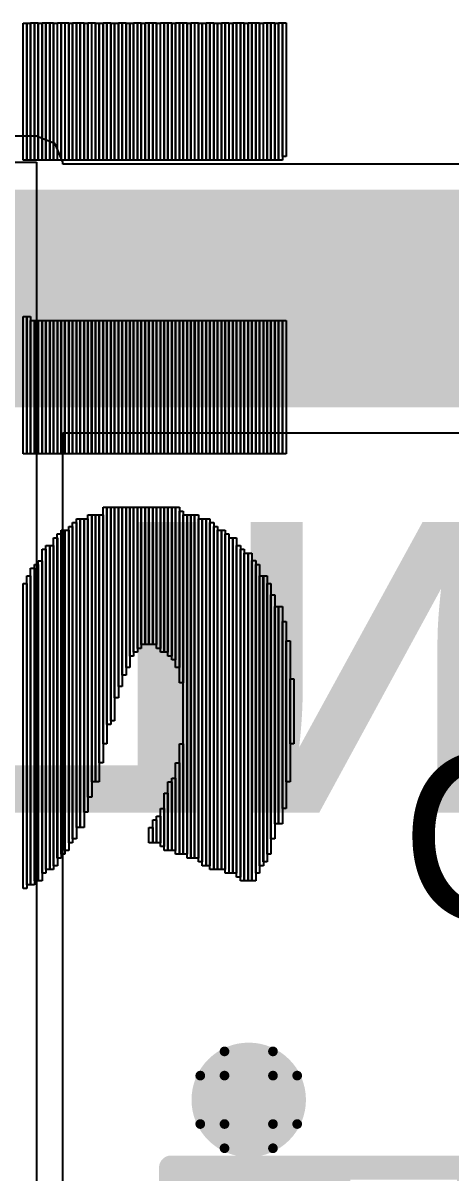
# Model space of a CAD drawing. Header units: inches. Extents: x -25 to 271, y -41 to 15.
# Drawn here: x -9.54 to -7.3, y -9.92 to -3.89 of the extents above; entities that cross this region are included whole.
import ezdxf

# ---------------------------------------------------------------- set-up
doc = ezdxf.new("R2010")
doc.units = ezdxf.units.IN
for name, color, linetype in [('Bottom Layer', 5, 'Continuous'), ('Bottom Overlay', 54, 'Continuous'), ('Drill Drawing', 1, 'Continuous'), ('Top Layer', 1, 'Continuous'), ('Top Overlay', 2, 'Continuous'), ('Top Paste', 8, 'Continuous'), ('Top Solder', 216, 'Continuous'), ('Via Holes', 16, 'Continuous')]:
    doc.layers.add(name, color=color, linetype=linetype)
doc.styles.add('Arial', font='', dxfattribs={"height": 0.2})
doc.styles.add('Arial_Bold', font='', dxfattribs={"height": 0.2})
doc.styles.get('Arial').set_extended_font_data('Arial')
doc.styles.get('Arial_Bold').set_extended_font_data('Arial', bold=True)

# ---------------------------------------------------------------- blocks, each defined once
blk = doc.blocks.new('RES_0603_103')
at = {"layer": 'Top Layer'}
for points in [[(-0.381, 0.4445), (-0.381, -0.4445), (-1.143, -0.4445), (-1.143, 0.4445)], [(1.143, 0.4445), (1.143, -0.4445), (0.381, -0.4445), (0.381, 0.4445)]]:
    blk.add_hatch(color=1, dxfattribs=at).paths.add_polyline_path(points)
at = {"layer": 'Top Paste'}
for points in [[(-0.381, 0.4445), (-0.381, -0.4445), (-1.143, -0.4445), (-1.143, 0.4445)], [(1.143, 0.4445), (1.143, -0.4445), (0.381, -0.4445), (0.381, 0.4445)]]:
    blk.add_hatch(color=8, dxfattribs=at).paths.add_polyline_path(points)
at = {"layer": 'Top Solder'}
for points in [[(-0.2794, 0.5461), (-0.2794, -0.5461), (-1.2446, -0.5461), (-1.2446, 0.5461)], [(1.2446, 0.5461), (1.2446, -0.5461), (0.2794, -0.5461), (0.2794, 0.5461)]]:
    blk.add_hatch(color=216, dxfattribs=at).paths.add_polyline_path(points)
at = {"layer": 'Top Overlay'}
for points in [[(-1.2192, 0.5334, 0.127, 0.127, 0), (-1.2192, -0.5334, 0.127, 0.127, 0)], [(1.2192, 0.5334, 0.127, 0.127, 0), (-1.2192, 0.5334, 0.127, 0.127, 0)], [(1.2192, 0.5334, 0.127, 0.127, 0), (1.2192, -0.5334, 0.127, 0.127, 0)], [(1.2192, -0.5334, 0.127, 0.127, 0), (-1.2192, -0.5334, 0.127, 0.127, 0)]]:
    blk.add_lwpolyline(points, format="xyseb", dxfattribs=at)
for points in [[(-1.25095, 0.5334, 0.0635, 0.0635, 1), (-1.18745, 0.5334, 0.0635, 0.0635, 1)], [(-1.25095, 0.5334, 0.0635, 0.0635, 1), (-1.18745, 0.5334, 0.0635, 0.0635, 1)], [(1.18745, 0.5334, 0.0635, 0.0635, 1), (1.25095, 0.5334, 0.0635, 0.0635, 1)], [(1.18745, 0.5334, 0.0635, 0.0635, 1), (1.25095, 0.5334, 0.0635, 0.0635, 1)], [(-1.25095, -0.5334, 0.0635, 0.0635, 1), (-1.18745, -0.5334, 0.0635, 0.0635, 1)], [(-1.25095, -0.5334, 0.0635, 0.0635, 1), (-1.18745, -0.5334, 0.0635, 0.0635, 1)], [(1.18745, -0.5334, 0.0635, 0.0635, 1), (1.25095, -0.5334, 0.0635, 0.0635, 1)], [(1.18745, -0.5334, 0.0635, 0.0635, 1), (1.25095, -0.5334, 0.0635, 0.0635, 1)]]:
    blk.add_lwpolyline(points, format="xyseb", close=True, dxfattribs=at)

msp = doc.modelspace()

# ---------------------------------------------------------------- hatches: boundary and pattern name
at = {"layer": 'Bottom Layer'}
h = msp.add_hatch(color=5, dxfattribs=at)
edge = h.paths.add_edge_path()
edge.add_arc((-8.3614, -9.5405), 0.3, 0, 360)
at = {"layer": 'Top Layer'}
h = msp.add_hatch(color=1, dxfattribs=at)
edge = h.paths.add_edge_path()
edge.add_arc((-8.3614, -9.5405), 0.3, 0, 360)
at = {"layer": 'Via Holes'}
h = msp.add_hatch(color=7, dxfattribs=at)
edge = h.paths.add_edge_path()
edge.add_arc((-8.3614, -9.5405), 0.15, 0, 360)

# ---------------------------------------------------------------- linework, layer by layer
at = {"layer": 'Drill Drawing'}
for points in [[(-8.4884, -9.4135, 0.0508, 0.0508, 0), (-8.4884, -9.2865, 0.0508, 0.0508, 0)], [(-8.4884, -9.2865, 0.0508, 0.0508, 0), (-8.2344, -9.2865, 0.0508, 0.0508, 0)], [(-8.2344, -9.4135, 0.0508, 0.0508, 0), (-8.2344, -9.2865, 0.0508, 0.0508, 0)], [(-8.6154, -9.6675, 0.0508, 0.0508, 0), (-8.6154, -9.4135, 0.0508, 0.0508, 0)], [(-8.6154, -9.4135, 0.0508, 0.0508, 0), (-8.4884, -9.4135, 0.0508, 0.0508, 0)], [(-8.2344, -9.4135, 0.0508, 0.0508, 0), (-8.1074, -9.4135, 0.0508, 0.0508, 0)], [(-8.1074, -9.6675, 0.0508, 0.0508, 0), (-8.1074, -9.4135, 0.0508, 0.0508, 0)], [(-8.6154, -9.6675, 0.0508, 0.0508, 0), (-8.4884, -9.6675, 0.0508, 0.0508, 0)], [(-8.4884, -9.7945, 0.0508, 0.0508, 0), (-8.4884, -9.6675, 0.0508, 0.0508, 0)], [(-8.2344, -9.6675, 0.0508, 0.0508, 0), (-8.1074, -9.6675, 0.0508, 0.0508, 0)], [(-8.2344, -9.7945, 0.0508, 0.0508, 0), (-8.2344, -9.6675, 0.0508, 0.0508, 0)], [(-8.4884, -9.7945, 0.0508, 0.0508, 0), (-8.2344, -9.7945, 0.0508, 0.0508, 0)]]:
    msp.add_lwpolyline(points, format="xyseb", dxfattribs=at)
for points in [[(-8.5011, -9.2865, 0.0254, 0.0254, 1), (-8.4757, -9.2865, 0.0254, 0.0254, 1)], [(-8.5011, -9.2865, 0.0254, 0.0254, 1), (-8.4757, -9.2865, 0.0254, 0.0254, 1)], [(-8.2471, -9.2865, 0.0254, 0.0254, 1), (-8.2217, -9.2865, 0.0254, 0.0254, 1)], [(-8.2471, -9.2865, 0.0254, 0.0254, 1), (-8.2217, -9.2865, 0.0254, 0.0254, 1)], [(-8.6281, -9.4135, 0.0254, 0.0254, 1), (-8.6027, -9.4135, 0.0254, 0.0254, 1)], [(-8.6281, -9.4135, 0.0254, 0.0254, 1), (-8.6027, -9.4135, 0.0254, 0.0254, 1)], [(-8.5011, -9.4135, 0.0254, 0.0254, 1), (-8.4757, -9.4135, 0.0254, 0.0254, 1)], [(-8.5011, -9.4135, 0.0254, 0.0254, 1), (-8.4757, -9.4135, 0.0254, 0.0254, 1)], [(-8.2471, -9.4135, 0.0254, 0.0254, 1), (-8.2217, -9.4135, 0.0254, 0.0254, 1)], [(-8.2471, -9.4135, 0.0254, 0.0254, 1), (-8.2217, -9.4135, 0.0254, 0.0254, 1)], [(-8.1201, -9.4135, 0.0254, 0.0254, 1), (-8.0947, -9.4135, 0.0254, 0.0254, 1)], [(-8.1201, -9.4135, 0.0254, 0.0254, 1), (-8.0947, -9.4135, 0.0254, 0.0254, 1)], [(-8.6281, -9.6675, 0.0254, 0.0254, 1), (-8.6027, -9.6675, 0.0254, 0.0254, 1)], [(-8.6281, -9.6675, 0.0254, 0.0254, 1), (-8.6027, -9.6675, 0.0254, 0.0254, 1)], [(-8.5011, -9.6675, 0.0254, 0.0254, 1), (-8.4757, -9.6675, 0.0254, 0.0254, 1)], [(-8.5011, -9.6675, 0.0254, 0.0254, 1), (-8.4757, -9.6675, 0.0254, 0.0254, 1)], [(-8.2471, -9.6675, 0.0254, 0.0254, 1), (-8.2217, -9.6675, 0.0254, 0.0254, 1)], [(-8.2471, -9.6675, 0.0254, 0.0254, 1), (-8.2217, -9.6675, 0.0254, 0.0254, 1)], [(-8.1201, -9.6675, 0.0254, 0.0254, 1), (-8.0947, -9.6675, 0.0254, 0.0254, 1)], [(-8.1201, -9.6675, 0.0254, 0.0254, 1), (-8.0947, -9.6675, 0.0254, 0.0254, 1)], [(-8.5011, -9.7945, 0.0254, 0.0254, 1), (-8.4757, -9.7945, 0.0254, 0.0254, 1)], [(-8.5011, -9.7945, 0.0254, 0.0254, 1), (-8.4757, -9.7945, 0.0254, 0.0254, 1)], [(-8.2471, -9.7945, 0.0254, 0.0254, 1), (-8.2217, -9.7945, 0.0254, 0.0254, 1)], [(-8.2471, -9.7945, 0.0254, 0.0254, 1), (-8.2217, -9.7945, 0.0254, 0.0254, 1)]]:
    msp.add_lwpolyline(points, format="xyseb", close=True, dxfattribs=at)
at = {"layer": 'Top Layer'}
for p, q in [((-9.4742, -4.4853), (-12.0622, -4.4853)), ((-9.377, -4.5256), (-9.4742, -4.4853)), ((-9.3367, -4.6228), (-9.377, -4.5256)), ((-12.0622, -4.6228), (-9.4742, -4.6228)), ((-9.4742, -4.6228), (-9.4742, -11.2965)), ((-9.3367, -4.6328), (-9.3367, -4.6228)), ((-0.1047, -4.6328), (-9.3367, -4.6328)), ((-9.3367, -11.2395), (-9.3367, -6.0419)), ((-9.3367, -6.0419), (-0.3965, -6.0419))]:
    msp.add_line(p, q, dxfattribs=at)
msp.add_lwpolyline([(-10.4174, -5.3374, 1.143, 1.143, 0), (-0.1047, -5.3374, 1.143, 1.143, 0)], format="xyseb", dxfattribs=at)
at = {"layer": 'Top Overlay'}
for p, q in [((-9.5448, -4.6124), (-9.5448, -3.8925)), ((-9.5448, -3.8925), (-9.525, -3.8925)), ((-9.525, -3.8925), (-9.525, -4.6124)), ((-9.5247, -4.6124), (-9.5247, -3.8925)), ((-9.5247, -3.8925), (-9.5049, -3.8925)), ((-9.5049, -3.8925), (-9.5049, -4.6124)), ((-9.5048, -4.6125), (-9.5048, -3.8924)), ((-9.5048, -3.8924), (-9.485, -3.8924)), ((-9.485, -3.8924), (-9.485, -4.6125)), ((-9.4847, -4.6125), (-9.4847, -3.8924)), ((-9.4847, -3.8924), (-9.4649, -3.8924)), ((-9.4649, -3.8924), (-9.4649, -4.6125)), ((-9.4648, -4.6124), (-9.4648, -3.8925)), ((-9.4648, -3.8925), (-9.445, -3.8925)), ((-9.445, -3.8925), (-9.445, -4.6124)), ((-9.4449, -4.6125), (-9.4449, -3.8924)), ((-9.4449, -3.8924), (-9.4251, -3.8924)), ((-9.4251, -3.8924), (-9.4251, -4.6125)), ((-9.4248, -4.6125), (-9.4248, -3.8924)), ((-9.4248, -3.8924), (-9.405, -3.8924)), ((-9.405, -3.8924), (-9.405, -4.6125)), ((-9.4047, -4.6125), (-9.4047, -3.8924)), ((-9.4047, -3.8924), (-9.3849, -3.8924)), ((-9.3849, -3.8924), (-9.3849, -4.6125)), ((-9.3848, -4.6124), (-9.3848, -3.8925)), ((-9.3848, -3.8925), (-9.365, -3.8925)), ((-9.365, -3.8925), (-9.365, -4.6124)), ((-9.3649, -4.6125), (-9.3649, -3.8924)), ((-9.3649, -3.8924), (-9.345, -3.8924)), ((-9.345, -3.8924), (-9.345, -4.6125)), ((-9.3448, -4.6125), (-9.3448, -3.8924)), ((-9.3448, -3.8924), (-9.325, -3.8924)), ((-9.325, -3.8924), (-9.325, -4.6125)), ((-9.3247, -4.6125), (-9.3247, -3.8924)), ((-9.3247, -3.8924), (-9.3049, -3.8924)), ((-9.3049, -3.8924), (-9.3049, -4.6125)), ((-9.3048, -4.6124), (-9.3048, -3.8925)), ((-9.3048, -3.8925), (-9.285, -3.8925)), ((-9.285, -3.8925), (-9.285, -4.6124)), ((-9.2848, -4.6125), (-9.2848, -3.8924)), ((-9.2848, -3.8924), (-9.265, -3.8924)), ((-9.265, -3.8924), (-9.265, -4.6125)), ((-9.2648, -4.6125), (-9.2648, -3.8924)), ((-9.2648, -3.8924), (-9.245, -3.8924)), ((-9.245, -3.8924), (-9.245, -4.6125)), ((-9.2447, -4.6125), (-9.2447, -3.8924)), ((-9.2447, -3.8924), (-9.2249, -3.8924)), ((-9.2249, -3.8924), (-9.2249, -4.6125)), ((-9.2248, -4.6124), (-9.2248, -3.8925)), ((-9.2248, -3.8925), (-9.205, -3.8925)), ((-9.205, -3.8925), (-9.205, -4.6124)), ((-9.2048, -4.6125), (-9.2048, -3.8924)), ((-9.2048, -3.8924), (-9.185, -3.8924)), ((-9.185, -3.8924), (-9.185, -4.6125)), ((-9.1848, -4.6125), (-9.1848, -3.8924)), ((-9.1848, -3.8924), (-9.165, -3.8924)), ((-9.165, -3.8924), (-9.165, -4.6125)), ((-9.1648, -4.6124), (-9.1648, -3.8925)), ((-9.1648, -3.8925), (-9.145, -3.8925)), ((-9.145, -3.8925), (-9.145, -4.6124)), ((-9.1448, -4.6124), (-9.1448, -3.8925)), ((-9.1448, -3.8925), (-9.125, -3.8925)), ((-9.125, -3.8925), (-9.125, -4.6124)), ((-9.1248, -4.6125), (-9.1248, -3.8924)), ((-9.1248, -3.8924), (-9.105, -3.8924)), ((-9.105, -3.8924), (-9.105, -4.6125)), ((-9.1048, -4.6125), (-9.1048, -3.8924)), ((-9.1048, -3.8924), (-9.0849, -3.8924)), ((-9.0849, -3.8924), (-9.0849, -4.6125)), ((-9.0848, -4.6124), (-9.0848, -3.8925)), ((-9.0848, -3.8925), (-9.065, -3.8925)), ((-9.065, -3.8925), (-9.065, -4.6124)), ((-9.0648, -4.6124), (-9.0648, -3.8925)), ((-9.0648, -3.8925), (-9.0449, -3.8925)), ((-9.0449, -3.8925), (-9.0449, -4.6124)), ((-9.0448, -4.6125), (-9.0448, -3.8924)), ((-9.0448, -3.8924), (-9.025, -3.8924)), ((-9.025, -3.8924), (-9.025, -4.6125)), ((-9.0247, -4.6125), (-9.0247, -3.8924)), ((-9.0247, -3.8924), (-9.0049, -3.8924)), ((-9.0049, -3.8924), (-9.0049, -4.6125)), ((-9.0048, -4.6124), (-9.0048, -3.8925)), ((-9.0048, -3.8925), (-8.985, -3.8925)), ((-8.985, -3.8925), (-8.985, -4.6124)), ((-8.9847, -4.6124), (-8.9847, -3.8925)), ((-8.9847, -3.8925), (-8.9649, -3.8925)), ((-8.9649, -3.8925), (-8.9649, -4.6124)), ((-8.9648, -4.6125), (-8.9648, -3.8924)), ((-8.9648, -3.8924), (-8.945, -3.8924)), ((-8.945, -3.8924), (-8.945, -4.6125)), ((-8.9447, -4.6125), (-8.9447, -3.8924)), ((-8.9447, -3.8924), (-8.9249, -3.8924)), ((-8.9249, -3.8924), (-8.9249, -4.6125)), ((-8.9248, -4.6124), (-8.9248, -3.8925)), ((-8.9248, -3.8925), (-8.905, -3.8925)), ((-8.905, -3.8925), (-8.905, -4.6124)), ((-8.9049, -4.6125), (-8.9049, -3.8924)), ((-8.9049, -3.8924), (-8.885, -3.8924)), ((-8.885, -3.8924), (-8.885, -4.6125)), ((-8.8848, -4.6125), (-8.8848, -3.8924)), ((-8.8848, -3.8924), (-8.865, -3.8924)), ((-8.865, -3.8924), (-8.865, -4.6125)), ((-8.8647, -4.6125), (-8.8647, -3.8924)), ((-8.8647, -3.8924), (-8.8449, -3.8924)), ((-8.8449, -3.8924), (-8.8449, -4.6125)), ((-8.8448, -4.6124), (-8.8448, -3.8925)), ((-8.8448, -3.8925), (-8.825, -3.8925)), ((-8.825, -3.8925), (-8.825, -4.6124)), ((-8.8248, -4.6125), (-8.8248, -3.8924)), ((-8.8248, -3.8924), (-8.805, -3.8924)), ((-8.805, -3.8924), (-8.805, -4.6125)), ((-8.8048, -4.6125), (-8.8048, -3.8924)), ((-8.8048, -3.8924), (-8.785, -3.8924)), ((-8.785, -3.8924), (-8.785, -4.6125)), ((-8.7847, -4.6125), (-8.7847, -3.8924)), ((-8.7847, -3.8924), (-8.7649, -3.8924)), ((-8.7649, -3.8924), (-8.7649, -4.6125)), ((-8.7648, -4.6124), (-8.7648, -3.8925)), ((-8.7648, -3.8925), (-8.745, -3.8925)), ((-8.745, -3.8925), (-8.745, -4.6124)), ((-8.7448, -4.6125), (-8.7448, -3.8924)), ((-8.7448, -3.8924), (-8.725, -3.8924)), ((-8.725, -3.8924), (-8.725, -4.6125)), ((-8.7248, -4.6125), (-8.7248, -3.8924)), ((-8.7248, -3.8924), (-8.705, -3.8924)), ((-8.705, -3.8924), (-8.705, -4.6125)), ((-8.7047, -4.6125), (-8.7047, -3.8924)), ((-8.7047, -3.8924), (-8.6849, -3.8924)), ((-8.6849, -3.8924), (-8.6849, -4.6125)), ((-8.6848, -4.6124), (-8.6848, -3.8925)), ((-8.6848, -3.8925), (-8.665, -3.8925)), ((-8.665, -3.8925), (-8.665, -4.6124)), ((-8.6648, -4.6125), (-8.6648, -3.8924)), ((-8.6648, -3.8924), (-8.645, -3.8924)), ((-8.645, -3.8924), (-8.645, -4.6125)), ((-8.6448, -4.6125), (-8.6448, -3.8924)), ((-8.6448, -3.8924), (-8.625, -3.8924)), ((-8.625, -3.8924), (-8.625, -4.6125)), ((-8.6248, -4.6124), (-8.6248, -3.8925)), ((-8.6248, -3.8925), (-8.605, -3.8925)), ((-8.605, -3.8925), (-8.605, -4.6124)), ((-8.6048, -4.6124), (-8.6048, -3.8925)), ((-8.6048, -3.8925), (-8.5849, -3.8925)), ((-8.5849, -3.8925), (-8.5849, -4.6124)), ((-8.5848, -4.6125), (-8.5848, -3.8924)), ((-8.5848, -3.8924), (-8.565, -3.8924)), ((-8.565, -3.8924), (-8.565, -4.6125)), ((-8.5648, -4.6125), (-8.5648, -3.8924)), ((-8.5648, -3.8924), (-8.5449, -3.8924)), ((-8.5449, -3.8924), (-8.5449, -4.6125)), ((-8.5448, -4.6124), (-8.5448, -3.8925)), ((-8.5448, -3.8925), (-8.525, -3.8925)), ((-8.525, -3.8925), (-8.525, -4.6124)), ((-8.5247, -4.6124), (-8.5247, -3.8925)), ((-8.5247, -3.8925), (-8.5049, -3.8925)), ((-8.5049, -3.8925), (-8.5049, -4.6124)), ((-8.5048, -4.6125), (-8.5048, -3.8924)), ((-8.5048, -3.8924), (-8.485, -3.8924)), ((-8.485, -3.8924), (-8.485, -4.6125)), ((-8.4847, -4.6125), (-8.4847, -3.8924)), ((-8.4847, -3.8924), (-8.4649, -3.8924)), ((-8.4649, -3.8924), (-8.4649, -4.6125)), ((-8.4648, -4.6124), (-8.4648, -3.8925)), ((-8.4648, -3.8925), (-8.445, -3.8925)), ((-8.445, -3.8925), (-8.445, -4.6124)), ((-8.4449, -4.6125), (-8.4449, -3.8924)), ((-8.4449, -3.8924), (-8.4251, -3.8924)), ((-8.4251, -3.8924), (-8.4251, -4.6125)), ((-8.4248, -4.6125), (-8.4248, -3.8924)), ((-8.4248, -3.8924), (-8.405, -3.8924)), ((-8.405, -3.8924), (-8.405, -4.6125)), ((-8.4047, -4.6125), (-8.4047, -3.8924)), ((-8.4047, -3.8924), (-8.3849, -3.8924)), ((-8.3849, -3.8924), (-8.3849, -4.6125)), ((-8.3848, -4.6124), (-8.3848, -3.8925)), ((-8.3848, -3.8925), (-8.365, -3.8925)), ((-8.365, -3.8925), (-8.365, -4.6124)), ((-8.3649, -4.6125), (-8.3649, -3.8924)), ((-8.3649, -3.8924), (-8.345, -3.8924)), ((-8.345, -3.8924), (-8.345, -4.6125)), ((-8.3448, -4.6125), (-8.3448, -3.8924)), ((-8.3448, -3.8924), (-8.325, -3.8924)), ((-8.325, -3.8924), (-8.325, -4.6125)), ((-8.3247, -4.6125), (-8.3247, -3.8924)), ((-8.3247, -3.8924), (-8.3049, -3.8924)), ((-8.3049, -3.8924), (-8.3049, -4.6125)), ((-8.3048, -4.6124), (-8.3048, -3.8925)), ((-8.3048, -3.8925), (-8.285, -3.8925)), ((-8.285, -3.8925), (-8.285, -4.6124)), ((-8.2848, -4.6125), (-8.2848, -3.8924)), ((-8.2848, -3.8924), (-8.265, -3.8924)), ((-8.265, -3.8924), (-8.265, -4.6125)), ((-8.2648, -4.6125), (-8.2648, -3.8924)), ((-8.2648, -3.8924), (-8.245, -3.8924)), ((-8.245, -3.8924), (-8.245, -4.6125)), ((-8.2447, -4.6125), (-8.2447, -3.8924)), ((-8.2447, -3.8924), (-8.2249, -3.8924)), ((-8.2249, -3.8924), (-8.2249, -4.6125)), ((-8.2248, -4.6124), (-8.2248, -3.8925)), ((-8.2248, -3.8925), (-8.205, -3.8925)), ((-8.205, -3.8925), (-8.205, -4.6124)), ((-8.2048, -4.6125), (-8.2048, -3.8924)), ((-8.2048, -3.8924), (-8.185, -3.8924)), ((-8.185, -4.5924), (-8.185, -3.8924)), ((-8.185, -3.8924), (-8.165, -3.8924)), ((-8.185, -3.8924), (-8.185, -4.6125)), ((-8.165, -3.8924), (-8.165, -4.5924)), ((-9.525, -4.6124), (-9.5448, -4.6124)), ((-9.5049, -4.6124), (-9.5247, -4.6124)), ((-9.485, -4.6125), (-9.5048, -4.6125)), ((-9.4649, -4.6125), (-9.4847, -4.6125)), ((-9.445, -4.6124), (-9.4648, -4.6124)), ((-9.4251, -4.6125), (-9.4449, -4.6125)), ((-9.405, -4.6125), (-9.4248, -4.6125)), ((-9.3849, -4.6125), (-9.4047, -4.6125)), ((-9.365, -4.6124), (-9.3848, -4.6124)), ((-9.345, -4.6125), (-9.3649, -4.6125)), ((-9.325, -4.6125), (-9.3448, -4.6125)), ((-9.3049, -4.6125), (-9.3247, -4.6125)), ((-9.285, -4.6124), (-9.3048, -4.6124)), ((-9.265, -4.6125), (-9.2848, -4.6125)), ((-9.245, -4.6125), (-9.2648, -4.6125)), ((-9.2249, -4.6125), (-9.2447, -4.6125)), ((-9.205, -4.6124), (-9.2248, -4.6124)), ((-9.185, -4.6125), (-9.2048, -4.6125)), ((-9.165, -4.6125), (-9.1848, -4.6125)), ((-9.145, -4.6124), (-9.1648, -4.6124)), ((-9.125, -4.6124), (-9.1448, -4.6124)), ((-9.105, -4.6125), (-9.1248, -4.6125)), ((-9.0849, -4.6125), (-9.1048, -4.6125)), ((-9.065, -4.6124), (-9.0848, -4.6124)), ((-9.0449, -4.6124), (-9.0648, -4.6124)), ((-9.025, -4.6125), (-9.0448, -4.6125)), ((-9.0049, -4.6125), (-9.0247, -4.6125)), ((-8.985, -4.6124), (-9.0048, -4.6124)), ((-8.9649, -4.6124), (-8.9847, -4.6124)), ((-8.945, -4.6125), (-8.9648, -4.6125)), ((-8.9249, -4.6125), (-8.9447, -4.6125)), ((-8.905, -4.6124), (-8.9248, -4.6124)), ((-8.885, -4.6125), (-8.9049, -4.6125)), ((-8.865, -4.6125), (-8.8848, -4.6125)), ((-8.8449, -4.6125), (-8.8647, -4.6125)), ((-8.825, -4.6124), (-8.8448, -4.6124)), ((-8.805, -4.6125), (-8.8248, -4.6125)), ((-8.785, -4.6125), (-8.8048, -4.6125)), ((-8.7649, -4.6125), (-8.7847, -4.6125)), ((-8.745, -4.6124), (-8.7648, -4.6124)), ((-8.725, -4.6125), (-8.7448, -4.6125)), ((-8.705, -4.6125), (-8.7248, -4.6125)), ((-8.6849, -4.6125), (-8.7047, -4.6125)), ((-8.665, -4.6124), (-8.6848, -4.6124)), ((-8.645, -4.6125), (-8.6648, -4.6125)), ((-8.625, -4.6125), (-8.6448, -4.6125)), ((-8.605, -4.6124), (-8.6248, -4.6124)), ((-8.5849, -4.6124), (-8.6048, -4.6124)), ((-8.565, -4.6125), (-8.5848, -4.6125)), ((-8.5449, -4.6125), (-8.5648, -4.6125)), ((-8.525, -4.6124), (-8.5448, -4.6124)), ((-8.5049, -4.6124), (-8.5247, -4.6124)), ((-8.485, -4.6125), (-8.5048, -4.6125)), ((-8.4649, -4.6125), (-8.4847, -4.6125)), ((-8.445, -4.6124), (-8.4648, -4.6124)), ((-8.4251, -4.6125), (-8.4449, -4.6125)), ((-8.405, -4.6125), (-8.4248, -4.6125)), ((-8.3849, -4.6125), (-8.4047, -4.6125)), ((-8.365, -4.6124), (-8.3848, -4.6124)), ((-8.345, -4.6125), (-8.3649, -4.6125)), ((-8.325, -4.6125), (-8.3448, -4.6125)), ((-8.3049, -4.6125), (-8.3247, -4.6125)), ((-8.285, -4.6124), (-8.3048, -4.6124)), ((-8.265, -4.6125), (-8.2848, -4.6125)), ((-8.245, -4.6125), (-8.2648, -4.6125)), ((-8.2249, -4.6125), (-8.2447, -4.6125)), ((-8.205, -4.6124), (-8.2248, -4.6124)), ((-8.185, -4.6125), (-8.2048, -4.6125)), ((-8.165, -4.5924), (-8.185, -4.5924)), ((-9.5448, -6.1524), (-9.5448, -5.4326)), ((-9.5448, -5.4326), (-9.525, -5.4326)), ((-9.525, -5.4326), (-9.525, -6.1524)), ((-9.5247, -6.1524), (-9.5247, -5.4326)), ((-9.5247, -5.4326), (-9.5049, -5.4326)), ((-9.5049, -5.4326), (-9.5049, -6.1524)), ((-9.5048, -6.1525), (-9.5048, -5.4525)), ((-9.5048, -5.4525), (-9.4847, -5.4525)), ((-9.485, -6.1525), (-9.485, -5.4525)), ((-9.485, -5.4525), (-9.4649, -5.4525)), ((-9.4847, -5.4525), (-9.4847, -6.1525)), ((-9.4649, -6.1525), (-9.4649, -5.4525)), ((-9.4649, -5.4525), (-9.4449, -5.4525)), ((-9.4649, -5.4525), (-9.4649, -6.1525)), ((-9.4449, -6.1525), (-9.4449, -5.4525)), ((-9.4449, -5.4525), (-9.4248, -5.4525)), ((-9.4449, -5.4525), (-9.4449, -6.1525)), ((-9.4248, -6.1525), (-9.4248, -5.4525)), ((-9.4248, -5.4525), (-9.4047, -5.4525)), ((-9.4248, -5.4525), (-9.4248, -6.1525)), ((-9.405, -6.1525), (-9.405, -5.4525)), ((-9.405, -5.4525), (-9.3849, -5.4525)), ((-9.4047, -5.4525), (-9.4047, -6.1525)), ((-9.3849, -6.1525), (-9.3849, -5.4525)), ((-9.3849, -5.4525), (-9.3649, -5.4525)), ((-9.3849, -5.4525), (-9.3849, -6.1525)), ((-9.3649, -6.1525), (-9.3649, -5.4525)), ((-9.3649, -5.4525), (-9.3448, -5.4525)), ((-9.3649, -5.4525), (-9.3649, -6.1525)), ((-9.3449, -6.1524), (-9.3449, -5.4526)), ((-9.3449, -5.4526), (-9.3248, -5.4526)), ((-9.3448, -5.4525), (-9.3448, -6.1525)), ((-9.325, -6.1525), (-9.325, -5.4525)), ((-9.325, -5.4525), (-9.3049, -5.4525)), ((-9.3248, -5.4526), (-9.3248, -6.1524)), ((-9.3049, -6.1525), (-9.3049, -5.4525)), ((-9.3049, -5.4525), (-9.2848, -5.4525)), ((-9.3049, -5.4525), (-9.3049, -6.1525)), ((-9.2848, -6.1525), (-9.2848, -5.4525)), ((-9.2848, -5.4525), (-9.2648, -5.4525)), ((-9.2848, -5.4525), (-9.2848, -6.1525)), ((-9.2649, -6.1524), (-9.2649, -5.4526)), ((-9.2649, -5.4526), (-9.2448, -5.4526)), ((-9.2648, -5.4525), (-9.2648, -6.1525)), ((-9.245, -6.1525), (-9.245, -5.4525)), ((-9.245, -5.4525), (-9.2249, -5.4525)), ((-9.2448, -5.4526), (-9.2448, -6.1524)), ((-9.2249, -6.1525), (-9.2249, -5.4525)), ((-9.2249, -5.4525), (-9.2048, -5.4525)), ((-9.2249, -5.4525), (-9.2249, -6.1525)), ((-9.2048, -6.1525), (-9.2048, -5.4525)), ((-9.2048, -5.4525), (-9.1848, -5.4525)), ((-9.2048, -5.4525), (-9.2048, -6.1525)), ((-9.185, -6.1525), (-9.185, -5.4525)), ((-9.185, -5.4525), (-9.165, -5.4525)), ((-9.1848, -5.4525), (-9.1848, -6.1525)), ((-9.165, -6.1525), (-9.165, -5.4525)), ((-9.165, -5.4525), (-9.1449, -5.4525)), ((-9.165, -5.4525), (-9.165, -6.1525)), ((-9.1449, -6.1525), (-9.1449, -5.4525)), ((-9.1449, -5.4525), (-9.1248, -5.4525)), ((-9.1449, -5.4525), (-9.1449, -6.1525)), ((-9.1248, -6.1525), (-9.1248, -5.4525)), ((-9.1248, -5.4525), (-9.1048, -5.4525)), ((-9.1248, -5.4525), (-9.1248, -6.1525)), ((-9.105, -6.1525), (-9.105, -5.4525)), ((-9.105, -5.4525), (-9.0849, -5.4525)), ((-9.1048, -5.4525), (-9.1048, -6.1525)), ((-9.0849, -6.1525), (-9.0849, -5.4525)), ((-9.0849, -5.4525), (-9.0649, -5.4525)), ((-9.0849, -5.4525), (-9.0849, -6.1525)), ((-9.0649, -6.1525), (-9.0649, -5.4525)), ((-9.0649, -5.4525), (-9.0448, -5.4525)), ((-9.0649, -5.4525), (-9.0649, -6.1525)), ((-9.0448, -6.1525), (-9.0448, -5.4525)), ((-9.0448, -5.4525), (-9.0247, -5.4525)), ((-9.0448, -5.4525), (-9.0448, -6.1525)), ((-9.025, -6.1525), (-9.025, -5.4525)), ((-9.025, -5.4525), (-9.0049, -5.4525)), ((-9.0247, -5.4525), (-9.0247, -6.1525)), ((-9.0049, -5.4525), (-9.0049, -6.1525)), ((-9.0049, -6.1525), (-9.0049, -5.4525)), ((-9.0049, -5.4525), (-8.9849, -5.4525)), ((-8.9849, -6.1525), (-8.9849, -5.4525)), ((-8.9849, -5.4525), (-8.9648, -5.4525)), ((-8.9849, -5.4525), (-8.9849, -6.1525)), ((-8.9648, -6.1525), (-8.9648, -5.4525)), ((-8.9648, -5.4525), (-8.9447, -5.4525)), ((-8.9648, -5.4525), (-8.9648, -6.1525)), ((-8.945, -6.1525), (-8.945, -5.4525)), ((-8.945, -5.4525), (-8.9249, -5.4525)), ((-8.9447, -5.4525), (-8.9447, -6.1525)), ((-8.9249, -6.1525), (-8.9249, -5.4525)), ((-8.9249, -5.4525), (-8.9049, -5.4525)), ((-8.9249, -5.4525), (-8.9249, -6.1525)), ((-8.9049, -6.1525), (-8.9049, -5.4525)), ((-8.9049, -5.4525), (-8.8848, -5.4525)), ((-8.9049, -5.4525), (-8.9049, -6.1525)), ((-8.8849, -6.1524), (-8.8849, -5.4526)), ((-8.8849, -5.4526), (-8.8649, -5.4526)), ((-8.8848, -5.4525), (-8.8848, -6.1525)), ((-8.865, -6.1525), (-8.865, -5.4525)), ((-8.865, -5.4525), (-8.8449, -5.4525)), ((-8.8649, -5.4526), (-8.8649, -6.1524)), ((-8.8449, -6.1525), (-8.8449, -5.4525)), ((-8.8449, -5.4525), (-8.8248, -5.4525)), ((-8.8449, -5.4525), (-8.8449, -6.1525)), ((-8.8248, -6.1525), (-8.8248, -5.4525)), ((-8.8248, -5.4525), (-8.8048, -5.4525)), ((-8.8248, -5.4525), (-8.8248, -6.1525)), ((-8.8049, -6.1524), (-8.8049, -5.4526)), ((-8.8049, -5.4526), (-8.7848, -5.4526)), ((-8.8048, -5.4525), (-8.8048, -6.1525)), ((-8.785, -6.1525), (-8.785, -5.4525)), ((-8.785, -5.4525), (-8.7649, -5.4525)), ((-8.7848, -5.4526), (-8.7848, -6.1524)), ((-8.7649, -6.1525), (-8.7649, -5.4525)), ((-8.7649, -5.4525), (-8.7448, -5.4525)), ((-8.7649, -5.4525), (-8.7649, -6.1525)), ((-8.7448, -5.4525), (-8.7448, -6.1525)), ((-8.7448, -6.1525), (-8.7448, -5.4525)), ((-8.7448, -5.4525), (-8.7248, -5.4525)), ((-8.7249, -6.1524), (-8.7249, -5.4526)), ((-8.7249, -5.4526), (-8.7048, -5.4526)), ((-8.7248, -5.4525), (-8.7248, -6.1525)), ((-8.705, -6.1525), (-8.705, -5.4525)), ((-8.705, -5.4525), (-8.6849, -5.4525)), ((-8.7048, -5.4526), (-8.7048, -6.1524)), ((-8.6849, -6.1525), (-8.6849, -5.4525)), ((-8.6849, -5.4525), (-8.6648, -5.4525)), ((-8.6849, -5.4525), (-8.6849, -6.1525)), ((-8.6648, -6.1525), (-8.6648, -5.4525)), ((-8.6648, -5.4525), (-8.6448, -5.4525)), ((-8.6648, -5.4525), (-8.6648, -6.1525)), ((-8.645, -6.1525), (-8.645, -5.4525)), ((-8.645, -5.4525), (-8.625, -5.4525)), ((-8.6448, -5.4525), (-8.6448, -6.1525)), ((-8.625, -5.4525), (-8.625, -6.1525)), ((-8.625, -6.1525), (-8.625, -5.4525)), ((-8.625, -5.4525), (-8.6049, -5.4525)), ((-8.6049, -6.1525), (-8.6049, -5.4525)), ((-8.6049, -5.4525), (-8.5848, -5.4525)), ((-8.6049, -5.4525), (-8.6049, -6.1525)), ((-8.5848, -6.1525), (-8.5848, -5.4525)), ((-8.5848, -5.4525), (-8.5648, -5.4525)), ((-8.5848, -5.4525), (-8.5848, -6.1525)), ((-8.565, -6.1525), (-8.565, -5.4525)), ((-8.565, -5.4525), (-8.5449, -5.4525)), ((-8.5648, -5.4525), (-8.5648, -6.1525)), ((-8.5449, -6.1525), (-8.5449, -5.4525)), ((-8.5449, -5.4525), (-8.5249, -5.4525)), ((-8.5449, -5.4525), (-8.5449, -6.1525)), ((-8.5249, -6.1525), (-8.5249, -5.4525)), ((-8.5249, -5.4525), (-8.5048, -5.4525)), ((-8.5249, -5.4525), (-8.5249, -6.1525)), ((-8.5048, -6.1525), (-8.5048, -5.4525)), ((-8.5048, -5.4525), (-8.4847, -5.4525)), ((-8.5048, -5.4525), (-8.5048, -6.1525)), ((-8.485, -6.1525), (-8.485, -5.4525)), ((-8.485, -5.4525), (-8.4649, -5.4525)), ((-8.4847, -5.4525), (-8.4847, -6.1525)), ((-8.4649, -6.1525), (-8.4649, -5.4525)), ((-8.4649, -5.4525), (-8.4449, -5.4525)), ((-8.4649, -5.4525), (-8.4649, -6.1525)), ((-8.4449, -6.1525), (-8.4449, -5.4525)), ((-8.4449, -5.4525), (-8.4248, -5.4525)), ((-8.4449, -5.4525), (-8.4449, -6.1525)), ((-8.4249, -6.1524), (-8.4249, -5.4526)), ((-8.4249, -5.4526), (-8.4049, -5.4526)), ((-8.4248, -5.4525), (-8.4248, -6.1525)), ((-8.405, -6.1525), (-8.405, -5.4525)), ((-8.405, -5.4525), (-8.3849, -5.4525)), ((-8.4049, -5.4526), (-8.4049, -6.1524)), ((-8.3849, -6.1525), (-8.3849, -5.4525)), ((-8.3849, -5.4525), (-8.3649, -5.4525)), ((-8.3849, -5.4525), (-8.3849, -6.1525)), ((-8.3649, -6.1525), (-8.3649, -5.4525)), ((-8.3649, -5.4525), (-8.3448, -5.4525)), ((-8.3649, -5.4525), (-8.3649, -6.1525)), ((-8.3449, -6.1524), (-8.3449, -5.4526)), ((-8.3449, -5.4526), (-8.3248, -5.4526)), ((-8.3448, -5.4525), (-8.3448, -6.1525)), ((-8.325, -6.1525), (-8.325, -5.4525)), ((-8.325, -5.4525), (-8.3049, -5.4525)), ((-8.3248, -5.4526), (-8.3248, -6.1524)), ((-8.3049, -6.1525), (-8.3049, -5.4525)), ((-8.3049, -5.4525), (-8.2848, -5.4525)), ((-8.3049, -5.4525), (-8.3049, -6.1525)), ((-8.2848, -6.1525), (-8.2848, -5.4525)), ((-8.2848, -5.4525), (-8.2648, -5.4525)), ((-8.2848, -5.4525), (-8.2848, -6.1525)), ((-8.2649, -6.1524), (-8.2649, -5.4526)), ((-8.2649, -5.4526), (-8.2448, -5.4526)), ((-8.2648, -5.4525), (-8.2648, -6.1525)), ((-8.245, -6.1525), (-8.245, -5.4525)), ((-8.245, -5.4525), (-8.2249, -5.4525)), ((-8.2448, -5.4526), (-8.2448, -6.1524)), ((-8.2249, -6.1525), (-8.2249, -5.4525)), ((-8.2249, -5.4525), (-8.2048, -5.4525)), ((-8.2249, -5.4525), (-8.2249, -6.1525)), ((-8.2048, -6.1525), (-8.2048, -5.4525)), ((-8.2048, -5.4525), (-8.1848, -5.4525)), ((-8.2048, -5.4525), (-8.2048, -6.1525)), ((-8.185, -6.1525), (-8.185, -5.4525)), ((-8.185, -5.4525), (-8.165, -5.4525)), ((-8.1848, -5.4525), (-8.1848, -6.1525)), ((-8.165, -5.4525), (-8.165, -6.1525)), ((-9.525, -6.1524), (-9.5448, -6.1524)), ((-9.5049, -6.1524), (-9.5247, -6.1524)), ((-9.4847, -6.1525), (-9.5048, -6.1525)), ((-9.4649, -6.1525), (-9.485, -6.1525)), ((-9.4449, -6.1525), (-9.4649, -6.1525)), ((-9.4248, -6.1525), (-9.4449, -6.1525)), ((-9.4047, -6.1525), (-9.4248, -6.1525)), ((-9.3849, -6.1525), (-9.405, -6.1525)), ((-9.3649, -6.1525), (-9.3849, -6.1525)), ((-9.3448, -6.1525), (-9.3649, -6.1525)), ((-9.3248, -6.1524), (-9.3449, -6.1524)), ((-9.3049, -6.1525), (-9.325, -6.1525)), ((-9.2848, -6.1525), (-9.3049, -6.1525)), ((-9.2648, -6.1525), (-9.2848, -6.1525)), ((-9.2448, -6.1524), (-9.2649, -6.1524)), ((-9.2249, -6.1525), (-9.245, -6.1525)), ((-9.2048, -6.1525), (-9.2249, -6.1525)), ((-9.1848, -6.1525), (-9.2048, -6.1525)), ((-9.165, -6.1525), (-9.185, -6.1525)), ((-9.1449, -6.1525), (-9.165, -6.1525)), ((-9.1248, -6.1525), (-9.1449, -6.1525)), ((-9.1048, -6.1525), (-9.1248, -6.1525)), ((-9.0849, -6.1525), (-9.105, -6.1525)), ((-9.0649, -6.1525), (-9.0849, -6.1525)), ((-9.0448, -6.1525), (-9.0649, -6.1525)), ((-9.0247, -6.1525), (-9.0448, -6.1525)), ((-9.0049, -6.1525), (-9.025, -6.1525)), ((-8.9849, -6.1525), (-9.0049, -6.1525)), ((-8.9648, -6.1525), (-8.9849, -6.1525)), ((-8.9447, -6.1525), (-8.9648, -6.1525)), ((-8.9249, -6.1525), (-8.945, -6.1525)), ((-8.9049, -6.1525), (-8.9249, -6.1525)), ((-8.8848, -6.1525), (-8.9049, -6.1525)), ((-8.8649, -6.1524), (-8.8849, -6.1524)), ((-8.8449, -6.1525), (-8.865, -6.1525)), ((-8.8248, -6.1525), (-8.8449, -6.1525)), ((-8.8048, -6.1525), (-8.8248, -6.1525)), ((-8.7848, -6.1524), (-8.8049, -6.1524)), ((-8.7649, -6.1525), (-8.785, -6.1525)), ((-8.7448, -6.1525), (-8.7649, -6.1525)), ((-8.7248, -6.1525), (-8.7448, -6.1525)), ((-8.7048, -6.1524), (-8.7249, -6.1524)), ((-8.6849, -6.1525), (-8.705, -6.1525)), ((-8.6648, -6.1525), (-8.6849, -6.1525)), ((-8.6448, -6.1525), (-8.6648, -6.1525)), ((-8.625, -6.1525), (-8.645, -6.1525)), ((-8.6049, -6.1525), (-8.625, -6.1525)), ((-8.5848, -6.1525), (-8.6049, -6.1525)), ((-8.5648, -6.1525), (-8.5848, -6.1525)), ((-8.5449, -6.1525), (-8.565, -6.1525)), ((-8.5249, -6.1525), (-8.5449, -6.1525)), ((-8.5048, -6.1525), (-8.5249, -6.1525)), ((-8.4847, -6.1525), (-8.5048, -6.1525)), ((-8.4649, -6.1525), (-8.485, -6.1525)), ((-8.4449, -6.1525), (-8.4649, -6.1525)), ((-8.4248, -6.1525), (-8.4449, -6.1525)), ((-8.4049, -6.1524), (-8.4249, -6.1524)), ((-8.3849, -6.1525), (-8.405, -6.1525)), ((-8.3649, -6.1525), (-8.3849, -6.1525)), ((-8.3448, -6.1525), (-8.3649, -6.1525)), ((-8.3248, -6.1524), (-8.3449, -6.1524)), ((-8.3049, -6.1525), (-8.325, -6.1525)), ((-8.2848, -6.1525), (-8.3049, -6.1525)), ((-8.2648, -6.1525), (-8.2848, -6.1525)), ((-8.2448, -6.1524), (-8.2649, -6.1524)), ((-8.2249, -6.1525), (-8.245, -6.1525)), ((-8.2048, -6.1525), (-8.2249, -6.1525)), ((-8.1848, -6.1525), (-8.2048, -6.1525)), ((-8.165, -6.1525), (-8.185, -6.1525)), ((-9.1248, -7.6725), (-9.1248, -6.4324)), ((-9.1248, -6.4324), (-9.1048, -6.4324)), ((-9.105, -7.5724), (-9.105, -6.4324)), ((-9.105, -6.4324), (-9.0849, -6.4324)), ((-9.1048, -6.4324), (-9.1048, -7.6725)), ((-9.0849, -7.5526), (-9.0849, -6.4324)), ((-9.0849, -6.4324), (-9.0649, -6.4324)), ((-9.0849, -6.4324), (-9.0849, -7.5724)), ((-9.065, -7.4325), (-9.065, -6.4325)), ((-9.065, -6.4325), (-9.0449, -6.4325)), ((-9.0649, -6.4324), (-9.0649, -7.5526)), ((-9.0449, -7.3726), (-9.0449, -6.4325)), ((-9.0449, -6.4325), (-9.0249, -6.4325)), ((-9.0449, -6.4325), (-9.0449, -7.4325)), ((-9.0249, -6.4325), (-9.0249, -7.3726)), ((-9.0247, -7.3125), (-9.0247, -6.4324)), ((-9.0247, -6.4324), (-9.0049, -6.4324)), ((-9.0049, -6.4324), (-9.0049, -7.3125)), ((-9.0048, -7.2725), (-9.0048, -6.4325)), ((-9.0048, -6.4325), (-8.9847, -6.4325)), ((-8.985, -7.2126), (-8.985, -6.4325)), ((-8.985, -6.4325), (-8.9649, -6.4325)), ((-8.9847, -6.4325), (-8.9847, -7.2725)), ((-8.9649, -6.4325), (-8.9649, -7.2126)), ((-8.9648, -7.1924), (-8.9648, -6.4324)), ((-8.9648, -6.4324), (-8.9447, -6.4324)), ((-8.9449, -7.1725), (-8.9449, -6.4325)), ((-8.9449, -6.4325), (-8.9248, -6.4325)), ((-8.9447, -6.4324), (-8.9447, -7.1924)), ((-8.9248, -7.1524), (-8.9248, -6.4325)), ((-8.9248, -6.4325), (-8.905, -6.4325)), ((-8.9248, -6.4325), (-8.9248, -7.1725)), ((-8.905, -6.4325), (-8.905, -7.1524)), ((-8.9049, -7.1525), (-8.9049, -6.4324)), ((-8.9049, -6.4324), (-8.885, -6.4324)), ((-8.885, -6.4324), (-8.885, -7.1525)), ((-8.8848, -7.1525), (-8.8848, -6.4324)), ((-8.8848, -6.4324), (-8.865, -6.4324)), ((-8.865, -6.4324), (-8.865, -7.1525)), ((-8.8647, -7.1525), (-8.8647, -6.4324)), ((-8.8647, -6.4324), (-8.8449, -6.4324)), ((-8.8449, -7.1726), (-8.8449, -6.4324)), ((-8.8449, -6.4324), (-8.8248, -6.4324)), ((-8.8449, -6.4324), (-8.8449, -7.1525)), ((-8.8248, -7.1924), (-8.8248, -6.4324)), ((-8.8248, -6.4324), (-8.8048, -6.4324)), ((-8.8248, -6.4324), (-8.8248, -7.1726)), ((-8.8049, -7.1925), (-8.8049, -6.4323)), ((-8.8049, -6.4323), (-8.7848, -6.4323)), ((-8.8048, -6.4324), (-8.8048, -7.1924)), ((-8.7848, -6.4323), (-8.7848, -7.1925)), ((-8.7848, -7.2126), (-8.7848, -6.4325)), ((-8.7848, -6.4325), (-8.7648, -6.4325)), ((-8.7649, -7.2325), (-8.7649, -6.4324)), ((-8.7649, -6.4324), (-8.7448, -6.4324)), ((-8.7648, -6.4325), (-8.7648, -7.2126)), ((-8.745, -7.2725), (-8.745, -6.4325)), ((-8.745, -6.4325), (-8.7249, -6.4325)), ((-8.7448, -6.4324), (-8.7448, -7.2325)), ((-8.7249, -6.4325), (-8.7249, -7.2725)), ((-8.7249, -7.3525), (-8.7249, -6.4526)), ((-8.7249, -6.4526), (-8.7048, -6.4526)), ((-8.7048, -6.4526), (-8.7048, -7.3525)), ((-9.285, -8.1724), (-9.285, -6.5126)), ((-9.285, -6.5126), (-9.2649, -6.5126)), ((-9.2649, -8.1125), (-9.2649, -6.4925)), ((-9.2649, -6.4925), (-9.2451, -6.4925)), ((-9.2649, -6.5126), (-9.2649, -8.1724)), ((-9.2451, -6.4925), (-9.2451, -8.1125)), ((-9.2448, -8.1125), (-9.2448, -6.4925)), ((-9.2448, -6.4925), (-9.225, -6.4925)), ((-9.225, -8.0325), (-9.225, -6.4925)), ((-9.225, -6.4925), (-9.205, -6.4925)), ((-9.225, -6.4925), (-9.225, -8.1125)), ((-9.205, -7.9525), (-9.205, -6.4724)), ((-9.205, -6.4724), (-9.1849, -6.4724)), ((-9.205, -6.4925), (-9.205, -8.0325)), ((-9.1849, -6.4724), (-9.1849, -7.9525)), ((-9.1849, -7.8725), (-9.1849, -6.4727)), ((-9.1849, -6.4727), (-9.1648, -6.4727)), ((-9.165, -7.8726), (-9.165, -6.4726)), ((-9.165, -6.4726), (-9.1449, -6.4726)), ((-9.1648, -6.4727), (-9.1648, -7.8725)), ((-9.1449, -7.7725), (-9.1449, -6.4726)), ((-9.1449, -6.4726), (-9.1248, -6.4726)), ((-9.1449, -6.4726), (-9.1449, -7.8726)), ((-9.1248, -6.4726), (-9.1248, -7.7725)), ((-8.705, -8.2526), (-8.705, -6.4726)), ((-8.705, -6.4726), (-8.6849, -6.4726)), ((-8.6849, -8.2724), (-8.6849, -6.4726)), ((-8.6849, -6.4726), (-8.6648, -6.4726)), ((-8.6849, -6.4726), (-8.6849, -8.2526)), ((-8.665, -8.2725), (-8.665, -6.4724)), ((-8.665, -6.4724), (-8.6449, -6.4724)), ((-8.6648, -6.4726), (-8.6648, -8.2724)), ((-8.6449, -8.2725), (-8.6449, -6.4724)), ((-8.6449, -6.4724), (-8.6248, -6.4724)), ((-8.6449, -6.4724), (-8.6449, -8.2725)), ((-8.625, -8.2925), (-8.625, -6.4926)), ((-8.625, -6.4926), (-8.6049, -6.4926)), ((-8.6248, -6.4724), (-8.6248, -8.2725)), ((-8.6049, -8.3125), (-8.6049, -6.4924)), ((-8.6049, -6.4924), (-8.5848, -6.4924)), ((-8.6049, -6.4926), (-8.6049, -8.2925)), ((-8.5849, -8.3124), (-8.5849, -6.4925)), ((-8.5849, -6.4925), (-8.5649, -6.4925)), ((-8.5848, -6.4924), (-8.5848, -8.3125)), ((-8.5649, -6.4925), (-8.5649, -8.3124)), ((-8.5649, -8.3325), (-8.5649, -6.5126)), ((-8.5649, -6.5126), (-8.5448, -6.5126)), ((-8.5448, -6.5126), (-8.5448, -8.3325)), ((-9.365, -8.2725), (-9.365, -6.5725)), ((-9.365, -6.5725), (-9.3449, -6.5725)), ((-9.3449, -8.2525), (-9.3449, -6.5524)), ((-9.3449, -6.5524), (-9.3248, -6.5524)), ((-9.3449, -6.5725), (-9.3449, -8.2725)), ((-9.325, -8.2325), (-9.325, -6.5526)), ((-9.325, -6.5526), (-9.3049, -6.5526)), ((-9.3248, -6.5524), (-9.3248, -8.2525)), ((-9.3049, -8.1926), (-9.3049, -6.5325)), ((-9.3049, -6.5325), (-9.2848, -6.5325)), ((-9.3049, -6.5526), (-9.3049, -8.2325)), ((-9.2848, -6.5325), (-9.2848, -8.1926)), ((-8.5449, -8.3323), (-8.5449, -6.5325)), ((-8.5449, -6.5325), (-8.5249, -6.5325)), ((-8.5249, -6.5325), (-8.5249, -8.3323)), ((-8.5249, -8.3326), (-8.5249, -6.5526)), ((-8.5249, -6.5526), (-8.5048, -6.5526)), ((-8.5048, -8.3326), (-8.5048, -6.5526)), ((-8.5048, -6.5526), (-8.4847, -6.5526)), ((-8.5048, -6.5526), (-8.5048, -8.3326)), ((-8.4849, -8.3525), (-8.4849, -6.5725)), ((-8.4849, -6.5725), (-8.4651, -6.5725)), ((-8.4847, -6.5526), (-8.4847, -8.3326)), ((-8.4651, -6.5725), (-8.4651, -8.3525)), ((-9.4249, -8.3325), (-9.4249, -6.6324)), ((-9.4249, -6.6324), (-9.4049, -6.6324)), ((-9.4049, -8.3325), (-9.4049, -6.6324)), ((-9.4049, -6.6324), (-9.3848, -6.6324)), ((-9.4049, -6.6324), (-9.4049, -8.3325)), ((-9.3849, -8.3125), (-9.3849, -6.5924)), ((-9.3849, -6.5924), (-9.3649, -6.5924)), ((-9.3848, -6.6324), (-9.3848, -8.3325)), ((-9.3649, -6.5924), (-9.3649, -8.3125)), ((-8.4648, -8.3525), (-8.4648, -6.5926)), ((-8.4648, -6.5926), (-8.4447, -6.5926)), ((-8.445, -8.3525), (-8.445, -6.5926)), ((-8.445, -6.5926), (-8.4249, -6.5926)), ((-8.4447, -6.5926), (-8.4447, -8.3525)), ((-8.4249, -6.5926), (-8.4249, -8.3525)), ((-8.4249, -8.3726), (-8.4249, -6.6324)), ((-8.4249, -6.6324), (-8.4049, -6.6324)), ((-8.4049, -6.6324), (-8.4049, -8.3726)), ((-9.445, -8.3525), (-9.445, -6.6525)), ((-9.445, -6.6525), (-9.4249, -6.6525)), ((-9.4249, -6.6525), (-9.4249, -8.3525)), ((-8.4049, -8.3924), (-8.4049, -6.6525)), ((-8.4049, -6.6525), (-8.385, -6.6525)), ((-8.385, -6.6525), (-8.385, -8.3924)), ((-8.3849, -8.3925), (-8.3849, -6.6725)), ((-8.3849, -6.6725), (-8.3649, -6.6725)), ((-8.3649, -8.3925), (-8.3649, -6.6725)), ((-8.3649, -6.6725), (-8.3448, -6.6725)), ((-8.3649, -6.6725), (-8.3649, -8.3925)), ((-8.3448, -6.6725), (-8.3448, -8.3925)), ((-9.5049, -8.4125), (-9.5049, -6.7526)), ((-9.5049, -6.7526), (-9.4849, -6.7526)), ((-9.4849, -8.3924), (-9.4849, -6.7325)), ((-9.4849, -6.7325), (-9.4648, -6.7325)), ((-9.4849, -6.7526), (-9.4849, -8.4125)), ((-9.4649, -8.3925), (-9.4649, -6.7126)), ((-9.4649, -6.7126), (-9.4449, -6.7126)), ((-9.4648, -6.7325), (-9.4648, -8.3924)), ((-9.4449, -6.7126), (-9.4449, -8.3925)), ((-8.3449, -8.3927), (-8.3449, -6.7125)), ((-8.3449, -6.7125), (-8.3248, -6.7125)), ((-8.325, -8.3524), (-8.325, -6.7324)), ((-8.325, -6.7324), (-8.3049, -6.7324)), ((-8.3248, -6.7125), (-8.3248, -8.3927)), ((-8.3049, -6.7324), (-8.3049, -8.3524)), ((-9.5247, -8.4125), (-9.5247, -6.7925)), ((-9.5247, -6.7925), (-9.5049, -6.7925)), ((-9.5049, -6.7925), (-9.5049, -8.4125)), ((-8.3049, -8.3125), (-8.3049, -6.7926)), ((-8.3049, -6.7926), (-8.2848, -6.7926)), ((-8.285, -8.2923), (-8.285, -6.7925)), ((-8.285, -6.7925), (-8.2649, -6.7925)), ((-8.2848, -6.7926), (-8.2848, -8.3125)), ((-8.2649, -6.7925), (-8.2649, -8.2923)), ((-9.5448, -8.4325), (-9.5448, -6.8326)), ((-9.5448, -6.8326), (-9.5247, -6.8326)), ((-9.5247, -6.8326), (-9.5247, -8.4325)), ((-8.2649, -8.2525), (-8.2649, -6.8323)), ((-8.2649, -6.8323), (-8.2448, -6.8323)), ((-8.2448, -6.8323), (-8.2448, -8.2525)), ((-8.2448, -8.1724), (-8.2448, -6.8925)), ((-8.2448, -6.8925), (-8.2248, -6.8925)), ((-8.2248, -6.8925), (-8.2248, -8.1724)), ((-8.2248, -8.0924), (-8.2248, -6.9525)), ((-8.2248, -6.9525), (-8.205, -6.9525)), ((-8.205, -6.9525), (-8.205, -8.0924)), ((-8.2047, -8.0924), (-8.2047, -6.9525)), ((-8.2047, -6.9525), (-8.1849, -6.9525)), ((-8.1849, -6.9525), (-8.1849, -8.0924)), ((-8.1848, -8.0126), (-8.1848, -7.0324)), ((-8.1848, -7.0324), (-8.165, -7.0324)), ((-8.165, -7.0324), (-8.165, -8.0126)), ((-8.9248, -7.1725), (-8.9449, -7.1725)), ((-8.905, -7.1524), (-8.9248, -7.1524)), ((-8.885, -7.1525), (-8.9049, -7.1525)), ((-8.865, -7.1525), (-8.8848, -7.1525)), ((-8.8449, -7.1525), (-8.8647, -7.1525)), ((-8.8248, -7.1726), (-8.8449, -7.1726)), ((-8.165, -7.8726), (-8.165, -7.1324)), ((-8.165, -7.1324), (-8.1449, -7.1324)), ((-8.1449, -7.1324), (-8.1449, -7.8726)), ((-8.9649, -7.2126), (-8.985, -7.2126)), ((-8.9447, -7.1924), (-8.9648, -7.1924)), ((-8.8048, -7.1924), (-8.8248, -7.1924)), ((-8.7848, -7.1925), (-8.8049, -7.1925)), ((-8.7648, -7.2126), (-8.7848, -7.2126)), ((-8.7448, -7.2325), (-8.7649, -7.2325)), ((-8.9847, -7.2725), (-9.0048, -7.2725)), ((-8.7249, -7.2725), (-8.745, -7.2725)), ((-9.0049, -7.3125), (-9.0247, -7.3125)), ((-8.7048, -7.3525), (-8.7249, -7.3525)), ((-8.1449, -7.6725), (-8.1449, -7.3326)), ((-8.1449, -7.3326), (-8.1248, -7.3326)), ((-8.1248, -7.3326), (-8.1248, -7.6725)), ((-9.0249, -7.3726), (-9.0449, -7.3726)), ((-9.0449, -7.4325), (-9.065, -7.4325)), ((-9.0849, -7.5724), (-9.105, -7.5724)), ((-9.0649, -7.5526), (-9.0849, -7.5526)), ((-9.1048, -7.6725), (-9.1248, -7.6725)), ((-8.7249, -8.2525), (-8.7249, -7.6726)), ((-8.7249, -7.6726), (-8.7048, -7.6726)), ((-8.7048, -7.6726), (-8.7048, -8.2525)), ((-8.1248, -7.6725), (-8.1449, -7.6725)), ((-9.1248, -7.7725), (-9.1449, -7.7725)), ((-8.7448, -8.2526), (-8.7448, -7.7725)), ((-8.7448, -7.7725), (-8.7248, -7.7725)), ((-8.7248, -7.7725), (-8.7248, -8.2526)), ((-9.1648, -7.8725), (-9.1849, -7.8725)), ((-9.1449, -7.8726), (-9.165, -7.8726)), ((-8.7848, -8.2324), (-8.7848, -7.8725)), ((-8.7848, -7.8725), (-8.7648, -7.8725)), ((-8.7649, -8.2325), (-8.7649, -7.8525)), ((-8.7649, -7.8525), (-8.7448, -7.8525)), ((-8.7648, -7.8725), (-8.7648, -8.2324)), ((-8.7448, -7.8525), (-8.7448, -8.2325)), ((-8.1449, -7.8726), (-8.165, -7.8726)), ((-9.1849, -7.9525), (-9.205, -7.9525)), ((-8.8049, -8.2324), (-8.8049, -7.9324)), ((-8.8049, -7.9324), (-8.7848, -7.9324)), ((-8.7848, -7.9324), (-8.7848, -8.2324)), ((-8.8248, -8.2125), (-8.8248, -8.0126)), ((-8.8248, -8.0126), (-8.805, -8.0126)), ((-8.805, -8.0126), (-8.805, -8.2125)), ((-8.165, -8.0126), (-8.1848, -8.0126)), ((-9.205, -8.0325), (-9.225, -8.0325)), ((-8.865, -8.1924), (-8.865, -8.0725)), ((-8.865, -8.0725), (-8.8449, -8.0725)), ((-8.8449, -8.1926), (-8.8449, -8.0524)), ((-8.8449, -8.0524), (-8.8248, -8.0524)), ((-8.8449, -8.0725), (-8.8449, -8.1924)), ((-8.8248, -8.0524), (-8.8248, -8.1926)), ((-9.2451, -8.1125), (-9.2649, -8.1125)), ((-9.225, -8.1125), (-9.2448, -8.1125)), ((-8.8849, -8.1925), (-8.8849, -8.1125)), ((-8.8849, -8.1125), (-8.8649, -8.1125)), ((-8.8649, -8.1125), (-8.8649, -8.1925)), ((-8.205, -8.0924), (-8.2248, -8.0924)), ((-8.1849, -8.0924), (-8.2047, -8.0924)), ((-9.2848, -8.1926), (-9.3049, -8.1926)), ((-9.2649, -8.1724), (-9.285, -8.1724)), ((-8.8649, -8.1925), (-8.8849, -8.1925)), ((-8.8449, -8.1924), (-8.865, -8.1924)), ((-8.8248, -8.1926), (-8.8449, -8.1926)), ((-8.2248, -8.1724), (-8.2448, -8.1724)), ((-9.3248, -8.2525), (-9.3449, -8.2525)), ((-9.3049, -8.2325), (-9.325, -8.2325)), ((-8.805, -8.2125), (-8.8248, -8.2125)), ((-8.7848, -8.2324), (-8.8049, -8.2324)), ((-8.7648, -8.2324), (-8.7848, -8.2324)), ((-8.7448, -8.2325), (-8.7649, -8.2325)), ((-8.7248, -8.2526), (-8.7448, -8.2526)), ((-8.7048, -8.2525), (-8.7249, -8.2525)), ((-8.6849, -8.2526), (-8.705, -8.2526)), ((-8.2448, -8.2525), (-8.2649, -8.2525)), ((-9.3649, -8.3125), (-9.3849, -8.3125)), ((-9.3449, -8.2725), (-9.365, -8.2725)), ((-8.6648, -8.2724), (-8.6849, -8.2724)), ((-8.6449, -8.2725), (-8.665, -8.2725)), ((-8.6248, -8.2725), (-8.6449, -8.2725)), ((-8.6049, -8.2925), (-8.625, -8.2925)), ((-8.5848, -8.3125), (-8.6049, -8.3125)), ((-8.5649, -8.3124), (-8.5849, -8.3124)), ((-8.2848, -8.3125), (-8.3049, -8.3125)), ((-8.2649, -8.2923), (-8.285, -8.2923)), ((-9.4249, -8.3525), (-9.445, -8.3525)), ((-9.4049, -8.3325), (-9.4249, -8.3325)), ((-9.3848, -8.3325), (-9.4049, -8.3325)), ((-8.5448, -8.3325), (-8.5649, -8.3325)), ((-8.5249, -8.3323), (-8.5449, -8.3323)), ((-8.5048, -8.3326), (-8.5249, -8.3326)), ((-8.4847, -8.3326), (-8.5048, -8.3326)), ((-8.4651, -8.3525), (-8.4849, -8.3525)), ((-8.4447, -8.3525), (-8.4648, -8.3525)), ((-8.4249, -8.3525), (-8.445, -8.3525)), ((-8.4049, -8.3726), (-8.4249, -8.3726)), ((-8.3049, -8.3524), (-8.325, -8.3524)), ((-9.5247, -8.4325), (-9.5448, -8.4325)), ((-9.5049, -8.4125), (-9.5247, -8.4125)), ((-9.4849, -8.4125), (-9.5049, -8.4125)), ((-9.4648, -8.3924), (-9.4849, -8.3924)), ((-9.4449, -8.3925), (-9.4649, -8.3925)), ((-8.385, -8.3924), (-8.4049, -8.3924)), ((-8.3649, -8.3925), (-8.3849, -8.3925)), ((-8.3448, -8.3925), (-8.3649, -8.3925)), ((-8.3248, -8.3927), (-8.3449, -8.3927))]:
    msp.add_line(p, q, dxfattribs=at)

# ---------------------------------------------------------------- block references
at = {"rotation": 180}
msp.add_blockref('RES_0603_103', (-7.5489, -10.4295), dxfattribs=at)

# ---------------------------------------------------------------- texts
at = {"layer": 'Bottom Overlay', "style": 'Arial_Bold', "text_generation_flag": 2}
msp.add_text('ENLDO', height=1.524, rotation=360, dxfattribs=at).set_placement((-5.5372, -8.0335))
at = {"layer": 'Top Overlay', "style": 'Arial'}
msp.add_text('C17', height=0.889, dxfattribs=at).set_placement((-7.5663, -8.6066))

doc.saveas('drawing.dxf')
